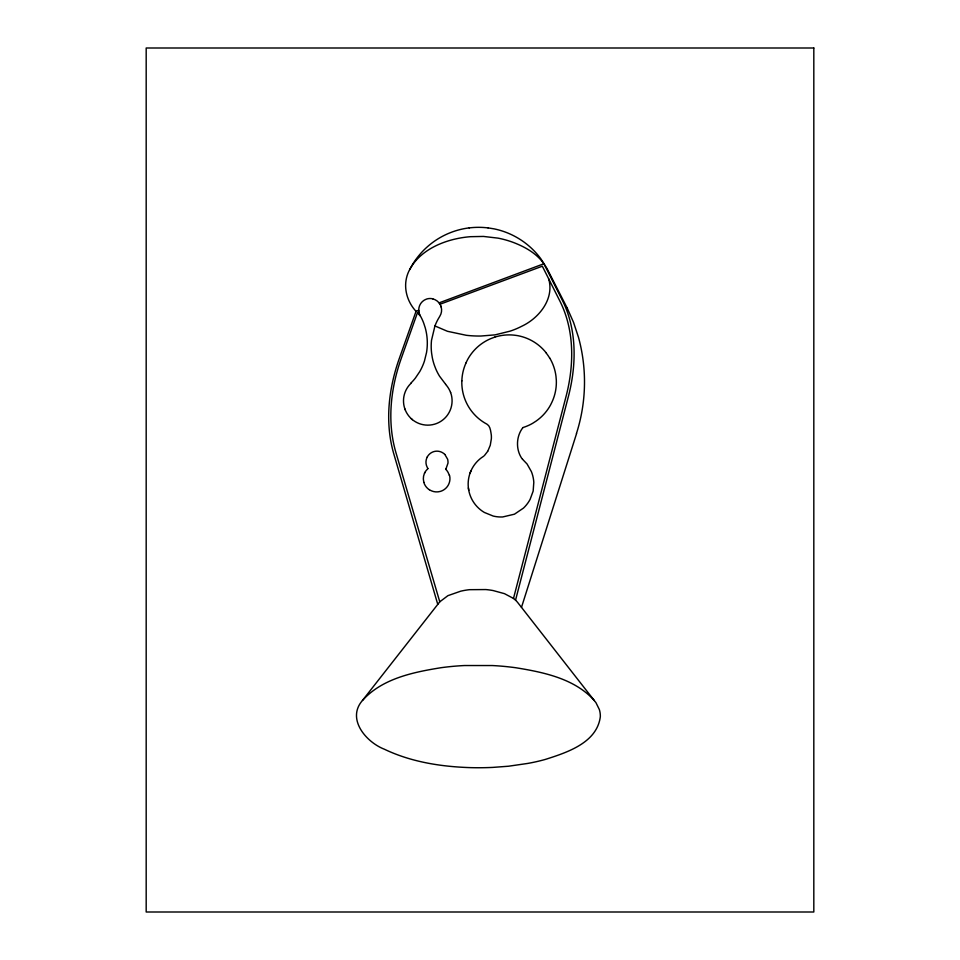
<?xml version="1.0" encoding="UTF-8"?>
<svg xmlns="http://www.w3.org/2000/svg" width="960" height="960" viewBox="0 0 960 960"><rect width="100%" height="100%" fill="white"/><g stroke="black" fill="none" stroke-linecap="round" stroke-linejoin="round"><path stroke-width="1.44" d="M513.48 598.464L565.956 396.828C574.128 365.616 574.74 330.78 560.028 301.356L542.328 266.208L440.04 304.236M515.544 600.168L568.344 396.672C576.588 365.04 577.164 329.736 562.212 299.964L543.9 263.736C536.34 253.068 524.364 246.54 512.352 242.076A99.012 99.012 0 0 0 498.156 238.152L483.492 236.436L470.508 236.688A103.632 103.632 0 0 0 453.996 239.328C436.368 243.624 418.44 253.092 409.644 269.64A33.204 33.204 0 0 0 406.056 280.188C404.232 291.408 408.36 303.108 416.04 311.34L399.348 358.356C388.56 388.68 384.672 422.484 393.768 453.768L437.76 604.356M521.484 607.368L576.564 433.56M418.92 311.964L417.48 312.624L401.316 358.236C390.672 388.2 386.868 421.596 395.892 452.484L439.776 601.812L362.484 700.44C346.26 718.956 366.144 742.176 384.396 749.232C411.288 762.096 441.396 766.752 470.976 767.652A303.876 303.876 0 0 0 492.852 767.4L508.5 766.224L527.52 763.464A185.34 185.34 0 0 0 545.316 759.432C566.916 752.532 596.952 742.896 600.324 716.736A22.224 22.224 0 0 0 599.34 709.524L595.968 702.696L517.584 602.376A21.6 21.6 0 0 0 513.156 598.26L504.48 593.664L493.176 590.568A78.564 78.564 0 0 0 485.82 589.56L469.488 589.68A74.628 74.628 0 0 0 460.692 591.192L447.924 595.656L439.776 601.812M470.076 473.076L471 470.784M432.816 298.908A11.496 11.496 0 0 1 439.776 316.308L437.976 319.392A54.36 54.36 0 0 0 434.94 325.944L431.496 340.368A57.804 57.804 0 0 0 431.592 353.112L432.3 357.588A57.468 57.468 0 0 0 434.376 365.244L435.72 368.76A55.248 55.248 0 0 0 439.524 376.164L445.608 384.24M465.924 362.988L467.568 359.652A47.172 47.172 0 0 1 490.608 338.7L494.76 337.116M424.548 473.124L424.92 472.368M409.644 269.64L413.076 263.616A77.82 77.82 0 0 1 427.524 246.636A77.1 77.1 0 0 1 450.348 232.68A76.86 76.86 0 0 1 469.272 227.868M427.272 456.972L426.948 457.62A11.016 11.016 0 0 0 427.044 466.944L427.584 467.964M487.836 451.092L490.272 445.248L491.352 438.816A28.452 28.452 0 0 0 491.316 435.12C490.704 431.388 490.38 426.024 486.936 424.164A46.968 46.968 0 0 1 474.288 414.384A47.268 47.268 0 0 1 462.924 392.592A47.748 47.748 0 0 1 461.82 380.808M487.68 451.356L484.356 455.652M446.16 468.36L447.984 463.128A12.456 12.456 0 0 0 447.624 459.24L444.852 454.44M362.484 700.44C382.164 678.504 413.22 672.204 441.072 667.704A273.024 273.024 0 0 1 464.52 665.532L492.336 665.544A272.964 272.964 0 0 1 515.784 667.74C543.624 672.252 574.668 678.588 594.324 700.536M522.804 427.74C516.18 436.284 515.7 449.256 521.7 458.256A9.024 9.024 0 0 0 522.492 459.228M427.884 468.636L427.668 468.828A1.416 1.416 0 0 0 427.656 468.228M483.6 456.276L481.164 457.956A32.844 32.844 0 0 0 475.476 504.804A32.724 32.724 0 0 0 484.356 512.448L493.176 516.048A33.984 33.984 0 0 0 502.68 516.96L514.464 514.188L523.476 508.104A34.392 34.392 0 0 0 530.124 499.344L533.16 491.088L533.808 482.316A34.38 34.38 0 0 0 531.384 471.6L527.076 464.004L522.588 459.312M416.04 311.34L418.752 310.2A11.46 11.46 0 0 1 426.468 299.1A11.376 11.376 0 0 1 432.816 298.836M439.104 302.868L543.9 263.736M488.052 227.88L494.256 228.9A76.896 76.896 0 0 1 518.112 238.2A77.328 77.328 0 0 1 540.852 258.816L547.032 268.572L567.144 307.956M434.94 325.944L447.456 331.296L466.332 335.304A112.98 112.98 0 0 0 480.972 336.024L495.048 334.872L510.084 331.152A78.168 78.168 0 0 0 521.88 326.196C539.22 318.024 554.616 298.716 548.628 278.712M412.368 419.664L411.372 418.812M410.76 383.208A50.796 50.796 0 0 0 415.392 378.06L419.76 371.58A56.724 56.724 0 0 0 424.44 361.068L426.528 352.56A57.432 57.432 0 0 0 425.232 327.78L423.732 323.184A53.58 53.58 0 0 0 420.792 316.68L417.48 312.624M445.836 469.008L446.112 469.284A1.428 1.428 0 0 1 446.076 468.624M420.06 315.348L420.072 315.372A11.64 11.64 0 0 1 418.752 310.416L418.752 310.44M567.252 308.148L573.552 322.404L578.508 337.392A169.104 169.104 0 0 1 576.456 433.524M405.036 409.644L404.676 408.672M440.88 306.012L441.216 307.08M450.576 392.352L450.768 392.892A24.24 24.24 0 0 1 451.932 403.512A24.396 24.396 0 0 1 447.888 414.492A24.144 24.144 0 0 1 442.02 420.54A24.276 24.276 0 0 1 434.556 424.188A24.12 24.12 0 0 1 423.12 424.692A24.276 24.276 0 0 1 410.88 383.436M423.864 482.268L423.708 481.704A13.128 13.128 0 0 1 427.572 468.96M449.532 475.344L449.664 475.896A13.128 13.128 0 0 1 448.608 484.428A15.516 15.516 0 0 1 448.284 485.064A13.164 13.164 0 0 1 444.204 489.564L443.436 490.056A13.38 13.38 0 0 1 440.22 491.436A13.176 13.176 0 0 1 429.456 489.768M468.768 490.368L468.384 487.92M444.804 454.44A11.016 11.016 0 0 0 438.78 451.32A10.944 10.944 0 0 0 433.596 451.692A11.016 11.016 0 0 0 430.5 453.276A10.92 10.92 0 0 0 427.272 456.972M445.836 469.368A13.128 13.128 0 0 1 449.208 475.332M469.212 227.904A77.1 77.1 0 0 1 487.992 227.904M461.844 380.94A47.268 47.268 0 0 1 465.936 363.096M545.916 352.68A47.172 47.172 0 0 1 549.648 358.068M494.772 337.128A47.028 47.028 0 0 1 516.36 335.448L517.884 335.688A47.124 47.124 0 0 1 531.792 340.668A46.908 46.908 0 0 1 546 352.62M549.732 358.032A47.088 47.088 0 0 1 555.96 376.116L556.32 380.184A47.088 47.088 0 0 1 551.772 402.504L550.536 405A47.052 47.052 0 0 1 536.016 421.14L532.656 423.312A47.064 47.064 0 0 1 522.984 427.536M445.608 384.396A24.276 24.276 0 0 1 450.564 392.508M429.324 489.756A13.38 13.38 0 0 1 423.768 482.22M813.816 48L146.184 48L146.184 912L813.816 912L813.816 48"/></g></svg>
